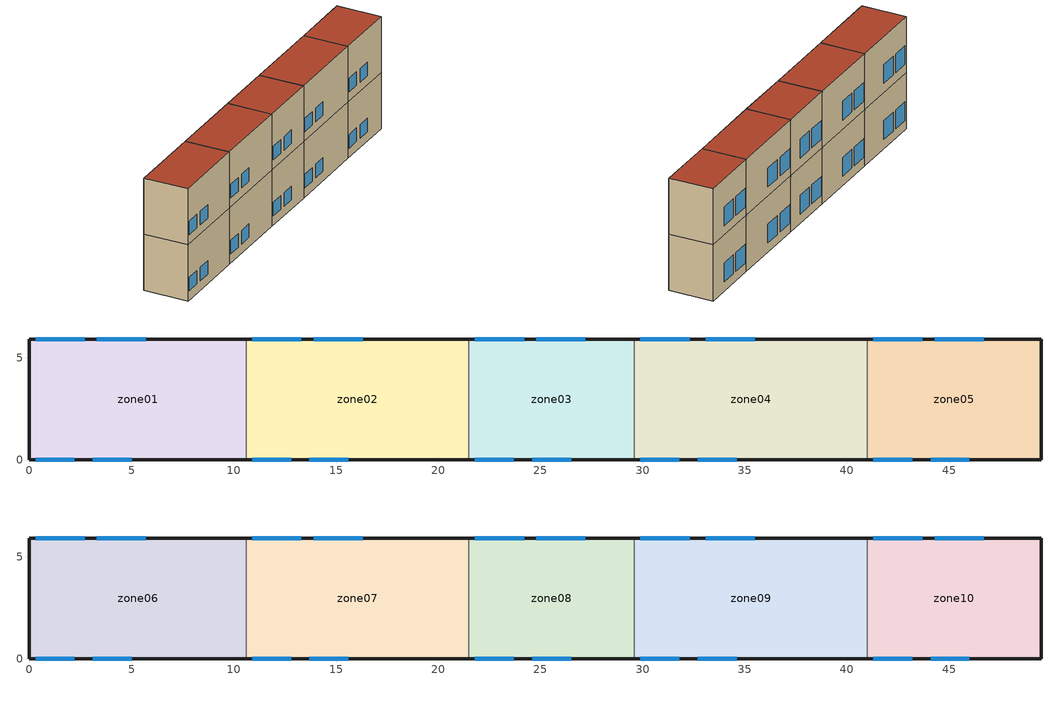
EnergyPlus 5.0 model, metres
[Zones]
zone01
 floor ground (GROUND_FLOOR): 0,0 0,5.9 10.6,5.9 10.6,0 z0
 wall outside (EXT_WALL): 10.6,5.9 0,5.9 0,0 10.6,0 z0:7.5
 wall to zone02 (ADJ_WALL): 10.6,0 10.6,5.9 z0:7.5
 window (EXT_WINDOW1): 0.3,0 2.2,0 / 3.1,0 5,0 z1.25:3.05; 2.7,5.9 0.3,5.9 / 5.7,5.9 3.3,5.9 z1.25:3.75
 ceiling to zone06 (ADJ_CEILING): 10.6,0 10.6,5.9 0,5.9 0,0 z7.5
zone02
 floor ground (GROUND_FLOOR): 10.6,0 10.6,5.9 21.5,5.9 21.5,0 z0
 wall outside (EXT_WALL): 21.5,5.9 10.6,5.9 / 10.6,0 21.5,0 z0:7.5
 wall to zone03 (ADJ_WALL): 21.5,0 21.5,5.9 z0:7.5
 wall to zone01 (ADJ_WALL): 10.6,5.9 10.6,0 z0:7.5
 window (EXT_WINDOW1): 10.9,0 12.8,0 / 13.7,0 15.6,0 z1.25:3.05; 13.3,5.9 10.9,5.9 / 16.3,5.9 13.9,5.9 z1.25:3.75
 ceiling to zone07 (ADJ_CEILING): 21.5,0 21.5,5.9 10.6,5.9 10.6,0 z7.5
zone03
 floor ground (GROUND_FLOOR): 21.5,0 21.5,5.9 29.6,5.9 29.6,0 z0
 wall outside (EXT_WALL): 29.6,5.9 21.5,5.9 / 21.5,0 29.6,0 z0:7.5
 wall to zone04 (ADJ_WALL): 29.6,0 29.6,5.9 z0:7.5
 wall to zone02 (ADJ_WALL): 21.5,5.9 21.5,0 z0:7.5
 window (EXT_WINDOW1): 21.8,0 23.7,0 / 24.6,0 26.5,0 z1.25:3.05; 24.2,5.9 21.8,5.9 / 27.2,5.9 24.8,5.9 z1.25:3.75
 ceiling to zone08 (ADJ_CEILING): 29.6,0 29.6,5.9 21.5,5.9 21.5,0 z7.5
zone04
 floor ground (GROUND_FLOOR): 29.6,0 29.6,5.9 41,5.9 41,0 z0
 wall outside (EXT_WALL): 41,5.9 29.6,5.9 / 29.6,0 41,0 z0:7.5
 wall to zone05 (ADJ_WALL): 41,0 41,5.9 z0:7.5
 wall to zone03 (ADJ_WALL): 29.6,5.9 29.6,0 z0:7.5
 window (EXT_WINDOW1): 29.9,0 31.8,0 / 32.7,0 34.6,0 z1.25:3.05; 32.3,5.9 29.9,5.9 / 35.5,5.9 33.1,5.9 z1.25:3.75
 ceiling to zone09 (ADJ_CEILING): 41,0 41,5.9 29.6,5.9 29.6,0 z7.5
zone05
 floor ground (GROUND_FLOOR): 41,0 41,5.9 49.5,5.9 49.5,0 z0
 wall outside (EXT_WALL): 41,0 49.5,0 49.5,5.9 41,5.9 z0:7.5
 wall to zone04 (ADJ_WALL): 41,5.9 41,0 z0:7.5
 window (EXT_WINDOW1): 41.3,0 43.2,0 / 44.1,0 46,0 z1.25:3.05; 43.7,5.9 41.3,5.9 / 46.7,5.9 44.3,5.9 z1.25:3.75
 ceiling to zone10 (ADJ_CEILING): 49.5,0 49.5,5.9 41,5.9 41,0 z7.5
zone06
 floor to zone01 (ADJ_CEILING): 0,0 0,5.9 10.6,5.9 10.6,0 z7.5
 wall outside (EXT_WALL): 10.6,5.9 0,5.9 0,0 10.6,0 z7.5:15
 wall to zone07 (ADJ_WALL): 10.6,0 10.6,5.9 z7.5:15
 window (EXT_WINDOW1): 0.3,0 2.2,0 / 3.1,0 5,0 z8.75:10.55; 2.7,5.9 0.3,5.9 / 5.7,5.9 3.3,5.9 z8.75:11.25
 roof outside (EXT_ROOF): 10.6,0 10.6,5.9 0,5.9 0,0 z15
zone07
 floor to zone02 (ADJ_CEILING): 10.6,0 10.6,5.9 21.5,5.9 21.5,0 z7.5
 wall outside (EXT_WALL): 21.5,5.9 10.6,5.9 / 10.6,0 21.5,0 z7.5:15
 wall to zone08 (ADJ_WALL): 21.5,0 21.5,5.9 z7.5:15
 wall to zone06 (ADJ_WALL): 10.6,5.9 10.6,0 z7.5:15
 window (EXT_WINDOW1): 10.9,0 12.8,0 / 13.7,0 15.6,0 z8.75:10.55; 13.3,5.9 10.9,5.9 / 16.3,5.9 13.9,5.9 z8.75:11.25
 roof outside (EXT_ROOF): 21.5,0 21.5,5.9 10.6,5.9 10.6,0 z15
zone08
 floor to zone03 (ADJ_CEILING): 21.5,0 21.5,5.9 29.6,5.9 29.6,0 z7.5
 wall outside (EXT_WALL): 29.6,5.9 21.5,5.9 / 21.5,0 29.6,0 z7.5:15
 wall to zone09 (ADJ_WALL): 29.6,0 29.6,5.9 z7.5:15
 wall to zone07 (ADJ_WALL): 21.5,5.9 21.5,0 z7.5:15
 window (EXT_WINDOW1): 21.8,0 23.7,0 / 24.6,0 26.5,0 z8.75:10.55; 24.2,5.9 21.8,5.9 / 27.2,5.9 24.8,5.9 z8.75:11.25
 roof outside (EXT_ROOF): 29.6,0 29.6,5.9 21.5,5.9 21.5,0 z15
zone09
 floor to zone04 (ADJ_CEILING): 29.6,0 29.6,5.9 41,5.9 41,0 z7.5
 wall outside (EXT_WALL): 41,5.9 29.6,5.9 / 29.6,0 41,0 z7.5:15
 wall to zone10 (ADJ_WALL): 41,0 41,5.9 z7.5:15
 wall to zone08 (ADJ_WALL): 29.6,5.9 29.6,0 z7.5:15
 window (EXT_WINDOW1): 29.9,0 31.8,0 / 32.7,0 34.6,0 z8.75:10.55; 32.3,5.9 29.9,5.9 / 35.5,5.9 33.1,5.9 z8.75:11.25
 roof outside (EXT_ROOF): 41,0 41,5.9 29.6,5.9 29.6,0 z15
zone10
 floor to zone05 (ADJ_CEILING): 41,0 41,5.9 49.5,5.9 49.5,0 z7.5
 wall outside (EXT_WALL): 41,0 49.5,0 49.5,5.9 41,5.9 z7.5:15
 wall to zone09 (ADJ_WALL): 41,5.9 41,0 z7.5:15
 window (EXT_WINDOW1): 41.3,0 43.2,0 / 44.1,0 46,0 z8.75:10.55; 43.7,5.9 41.3,5.9 / 46.7,5.9 44.3,5.9 z8.75:11.25
 roof outside (EXT_ROOF): 49.5,0 49.5,5.9 41,5.9 41,0 z15
[Building]
TRNSYS18: North Axis {deg}=0; Terrain=City; Loads Convergence Tolerance Value=0; Temperature Convergence Tolerance Value {deltaC}=0; Solar Distribution=FullInteriorAndExterior; Maximum Number of Warmup Days=0
[Site:Location]
not used: Latitude {deg}=0; Longitude {deg}=0; Time Zone {hr}=0; Elevation {m}=0
[Construction]
GROUND_FLOOR; EXT_WALL; EXT_ROOF; ADJ_WALL; ADJ_CEILING; EXT_WINDOW1: 
[WindowProperty:ShadingControl]
ESHADE=0; ISHADE=INPUT 1*MAX_ISHADE : SHADECNTRL=ISHADE_INTERNAL
[SurfaceProperty:OtherSideCoefficients]
BOUNDARY=IDENTICAL; BOUNDARY=INPUT 1*TBOUNDARY; BOUNDARY=INPUT 1*TBOUNDARY_2; BOUNDARY=INPUT 1*TBOUNDARY_3; BOUNDARY=INPUT 1*TGROUND; BOUNDARY=20; BOUNDARY=15
[Zone] Multiplier=1
Name | ZONE_TYPE
zone01; zone05; zone09 | 31office
zone02; zone06; zone10 | 32office
zone03; zone07 | 33meeting
zone04; zone08 | 34reception
